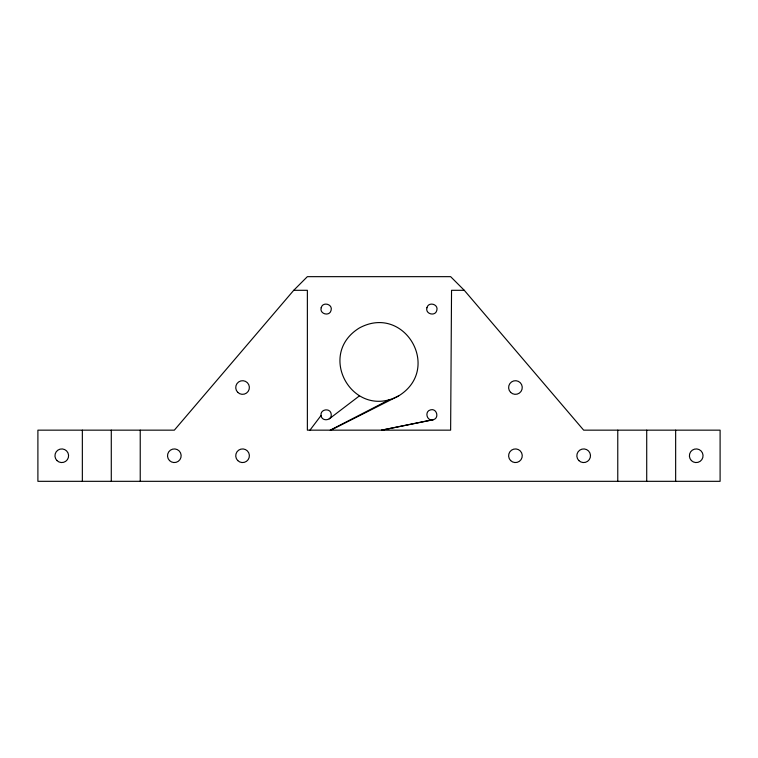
<?xml version="1.0" encoding="UTF-8"?>
<svg xmlns="http://www.w3.org/2000/svg" width="758" height="758" viewBox="0 0 758 758"><rect width="100%" height="100%" fill="white"/><g stroke="black" fill="none" stroke-linecap="round" stroke-linejoin="round"><path stroke-width="1.14" d="M309.956 430.156L321.06 415.498C319.933 409.017 330.564 407.577 331.199 414.124C332.326 420.605 321.695 422.045 321.06 415.498M293.725 290.305L174.34 430.156L37.9 430.156L37.9 481.321L720.1 481.321L720.1 430.156L583.66 430.156L464.275 290.305L450.631 276.661L307.369 276.661L293.725 290.305L307.369 290.305L307.369 430.156L450.631 430.156L451.541 290.305L464.275 290.305M398.613 395.913C442.473 368.985 404.639 303.446 359.387 327.968C315.527 354.896 353.361 420.434 398.613 395.913L330.867 430.156M329.256 418.861L359.387 395.913M330.251 430.156L389.157 399.826M433.197 419.752C439.612 418.293 436.826 407.927 430.544 409.87C424.129 411.329 426.915 421.694 433.197 419.752L381.634 430.156L431.87 419.923M675.653 430.156L675.653 481.321M646.716 430.156L646.716 481.321M617.77 430.156L617.77 481.321M140.23 430.156L140.23 481.321M111.284 430.156L111.284 481.321M82.347 430.156L82.347 481.321M321.184 307.748C319.251 314.03 329.607 316.806 331.075 310.392C333.008 304.11 322.652 301.333 321.184 307.748M426.925 307.748C424.992 314.03 435.348 316.806 436.816 310.392C438.749 304.11 428.393 301.333 426.925 307.748M691.4 460.57A6.822 6.822 0 0 0 702.818 457.51A6.822 6.822 0 0 0 694.461 449.153A6.822 6.822 0 0 0 691.4 460.57M56.954 460.57A6.822 6.822 0 0 0 68.362 457.51A6.822 6.822 0 0 0 60.015 449.153A6.822 6.822 0 0 0 56.954 460.57M578.837 460.57A6.822 6.822 0 0 0 590.255 457.51A6.822 6.822 0 0 0 581.898 449.153A6.822 6.822 0 0 0 578.837 460.57M510.617 460.57A6.822 6.822 0 0 0 522.025 457.51A6.822 6.822 0 0 0 513.678 449.153A6.822 6.822 0 0 0 510.617 460.57M237.737 460.57A6.822 6.822 0 0 0 249.155 457.51A6.822 6.822 0 0 0 240.798 449.153A6.822 6.822 0 0 0 237.737 460.57M169.517 460.57A6.822 6.822 0 0 0 180.925 457.51A6.822 6.822 0 0 0 172.578 449.153A6.822 6.822 0 0 0 169.517 460.57M510.617 392.35A6.822 6.822 0 0 0 522.025 389.29A6.822 6.822 0 0 0 513.678 380.933A6.822 6.822 0 0 0 510.617 392.35M237.737 392.35A6.822 6.822 0 0 0 249.145 389.29A6.822 6.822 0 0 0 240.798 380.933A6.822 6.822 0 0 0 237.737 392.35"/></g></svg>
